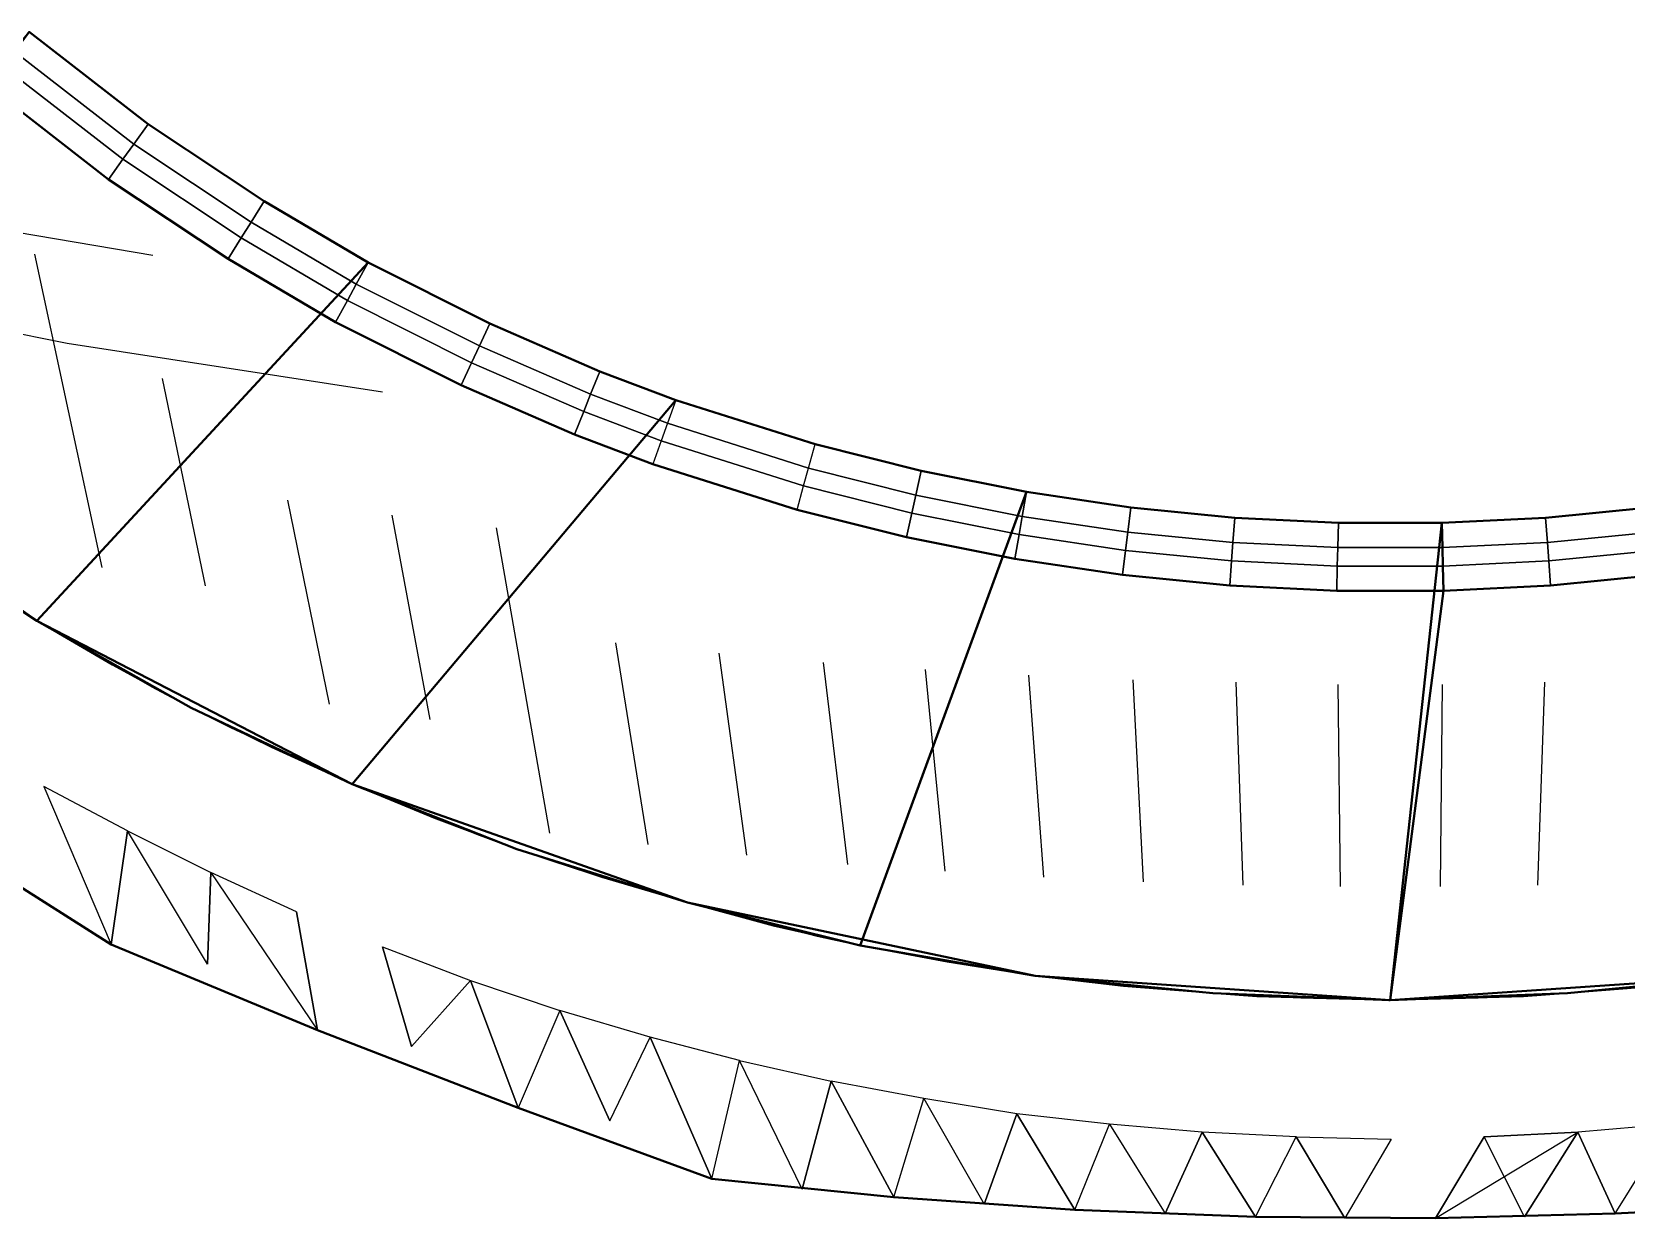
# Model space of a CAD drawing. Extents: x -24.1 to 24.1, y -24.4 to 24.4.
# Drawn here: x -11.71 to 2.03, y -24.36 to -14.13 of the extents above; entities that cross this region are included whole.
import ezdxf

# ---------------------------------------------------------------- set-up
doc = ezdxf.new("R2010")
doc.units = 0
doc.header["$MEASUREMENT"] = 0
doc.layers.get('0').update_dxf_attribs({"linetype": 'CONTINUOUS'})
for name, color, linetype in [('FEA1', 101, 'CONTINUOUS'), ('FEA2', 21, 'CONTINUOUS'), ('FEA3', 142, 'CONTINUOUS'), ('Mappers', 7, 'CONTINUOUS'), ('SupportsSph', 200, 'CONTINUOUS'), ('TendonPoints1', 7, 'CONTINUOUS'), ('TendonPoints3', 7, 'CONTINUOUS')]:
    doc.layers.add(name, color=color, linetype=linetype)

msp = doc.modelspace()

# ---------------------------------------------------------------- linework, layer by layer
at = {"color": 6, "linetype": 'ByBlock', "lineweight": 40, "ltscale": 100}
for points in [[(-11.73631, -14.13264, 58.90235), (-10.71098, -14.92847, 58.90044), (-9.71007, -15.5928, 58.90324), (-8.81354, -16.12087, 58.90084), (-7.76431, -16.64744, 58.90322), (-6.81564, -17.05952, 58.90223), (-6.16106, -17.30677, 58.90218), (-4.95697, -17.68817, 58.90286), (-4.04304, -17.91839, 58.90334), (-3.1367, -18.09958, 58.90302), (-2.2363, -18.23368, 58.90243), (-1.34014, -18.32202, 58.90201), (-0.44653, -18.36617, 58.90162), (0.44653, -18.36617, 58.90162), (0, -22.48, 54.58), (-1.53, -22.42, 54.58), (-3.06, -22.27, 54.58), (-4.57, -22.01, 54.58), (-6.06, -21.64, 54.58), (-7.53, -21.18, 54.58), (-8.95, -20.62, 54.58), (-10.34, -19.96, 54.58), (-11.67, -19.21, 54.58), (-12.96, -18.36, 54.58)], [(-11.73631, -14.13264, 58.90235), (-10.71098, -14.92847, 58.90044), (-9.71007, -15.5928, 58.90324), (-8.81354, -16.12087, 58.90084), (-7.76431, -16.64744, 58.90322), (-6.81564, -17.05952, 58.90223), (-6.16106, -17.30677, 58.90218), (-4.95697, -17.68817, 58.90286), (-4.04304, -17.91839, 58.90334), (-3.1367, -18.09958, 58.90302), (-2.2363, -18.23368, 58.90243), (-1.34014, -18.32202, 58.90201), (-0.44653, -18.36617, 58.90162), (0.44653, -18.36617, 58.90162), (0, -22.48, 54.58), (-1.53, -22.42, 54.58), (-3.06, -22.27, 54.58), (-4.57, -22.01, 54.58), (-6.06, -21.64, 54.58), (-7.53, -21.18, 54.58), (-8.95, -20.62, 54.58), (-10.34, -19.96, 54.58), (-11.67, -19.21, 54.58), (-12.96, -18.36, 54.58)], [(-12.11052, -14.58325, 59.83344), (-11.05249, -15.40445, 59.83147), (-10.01966, -16.08996, 59.83436), (-9.09455, -16.63487, 59.83188), (-8.01187, -17.17823, 59.83434), (-7.03295, -17.60344, 59.83331), (-6.3575, -17.85858, 59.83326), (-5.11502, -18.25214, 59.83397), (-4.17195, -18.4897, 59.83446), (-3.23671, -18.67667, 59.83413), (-2.3076, -18.81505, 59.83352), (-1.38287, -18.9062, 59.83309), (-0.46076, -18.95175, 59.83269), (0.46076, -18.95175, 59.83269), (0, -22.48, 58.95), (-3.06, -22.27, 58.95), (-6.06, -21.64, 58.95), (-8.95, -20.62, 58.95), (-11.67, -19.21, 58.95), (-14.18, -17.44, 58.95)]]:
    msp.add_polyline3d(points, dxfattribs=at)
at = {"layer": 'FEA1', "color": 40, "linetype": 'ByBlock', "lineweight": 40, "ltscale": 100}
for points in [[(3.07, -22.27, 54.58), (1.53, -22.42, 54.58), (0, -22.48, 54.58), (0.44653, -18.36617, 58.90162), (1.34014, -18.32202, 58.90201), (2.2363, -18.23368, 58.90243)], [(3.07, -22.27, 58.95), (0, -22.48, 58.95), (0.46076, -18.95175, 59.83269), (1.38287, -18.9062, 59.83309), (2.3076, -18.81505, 59.83352)]]:
    msp.add_polyline3d(points, dxfattribs=at)
msp.add_polyline3d([(0.44653, -18.36617, 58.90162), (0.4517, -18.57911, 59.24019), (0.45559, -18.73881, 59.49412), (0.46076, -18.95175, 59.83269), (0, -22.48, 58.95), (0, -22.48, 56.77), (-0.01, -22.48, 55.67), (0, -22.48, 54.58)], close=True, dxfattribs=at)
at = {"layer": 'FEA1'}
for points in [[(1.34014, -18.32202, 58.90201), (2.2363, -18.23368, 58.90243), (2.26223, -18.44509, 59.24101), (1.35568, -18.53445, 59.24059)], [(0.44653, -18.36617, 58.90162), (1.34014, -18.32202, 58.90201), (1.35568, -18.53445, 59.24059), (0.4517, -18.57911, 59.24019)], [(0.4517, -18.57911, 59.24019), (1.35568, -18.53445, 59.24059), (1.36734, -18.69377, 59.49452), (0.45559, -18.73881, 59.49412)], [(1.35568, -18.53445, 59.24059), (2.26223, -18.44509, 59.24101), (2.28167, -18.60364, 59.49494), (1.36734, -18.69377, 59.49452)], [(0.45559, -18.73881, 59.49412), (1.36734, -18.69377, 59.49452), (1.38287, -18.9062, 59.83309), (0.46076, -18.95175, 59.83269)], [(1.36734, -18.69377, 59.49452), (2.28167, -18.60364, 59.49494), (2.3076, -18.81505, 59.83352), (1.38287, -18.9062, 59.83309)], [(3.07, -22.27, 58.95), (1.91, -22.39, 57.58), (3.07, -22.27, 56.77), (4.2, -22.08, 57.58)], [(3.07, -22.27, 58.95), (0, -22.48, 58.95), (1.53, -22.42, 57.86)], [(2.3, -22.36, 56.22), (1.53, -22.42, 55.67), (2.3, -22.36, 55.13), (3.07, -22.27, 55.67)], [(3.07, -22.27, 56.77), (1.91, -22.39, 57.58), (1.53, -22.42, 57.13), (2.3, -22.36, 56.22)], [(3.07, -22.27, 58.95), (1.53, -22.42, 57.86), (1.91, -22.39, 57.58)], [(1.53, -22.42, 54.58), (3.07, -22.27, 54.58), (2.3, -22.36, 55.13)], [(1.53, -22.42, 55.67), (0.76, -22.46, 55.13), (1.53, -22.42, 54.58), (2.3, -22.36, 55.13)], [(2.3, -22.36, 56.22), (1.53, -22.42, 57.13), (0.76, -22.46, 56.22), (1.53, -22.42, 55.67)], [(1.91, -22.39, 57.58), (1.53, -22.42, 57.86), (1.15, -22.45, 57.58), (1.53, -22.42, 57.13)], [(0.76, -22.46, 56.22), (-0.01, -22.48, 55.67), (0, -22.48, 56.77)], [(0.76, -22.46, 55.13), (0, -22.48, 54.58), (-0.01, -22.48, 55.67)], [(0.76, -22.46, 56.22), (0, -22.48, 55.67), (0.76, -22.46, 55.13), (1.53, -22.42, 55.67)], [(1.53, -22.42, 57.13), (1.15, -22.45, 57.58), (0, -22.48, 56.77), (0.76, -22.46, 56.22)], [(0, -22.48, 58.95), (1.15, -22.45, 57.58), (1.53, -22.42, 57.86)], [(0, -22.48, 54.58), (1.53, -22.42, 54.58), (0.76, -22.46, 55.13)], [(1.15, -22.45, 57.58), (0, -22.48, 56.77), (0, -22.48, 58.95)]]:
    msp.add_3dface(points, dxfattribs=at)
at = {"layer": 'FEA2', "color": 6, "linetype": 'ByBlock', "lineweight": 40, "ltscale": 100}
for points in [[(-8.81354, -16.12087, 58.90084), (-9.71007, -15.5928, 58.90324), (-10.71098, -14.92847, 58.90044), (-11.73631, -14.13264, 58.90235), (-14.18, -17.44, 54.58), (-12.96, -18.36, 54.58), (-11.67, -19.21, 54.58)], [(-12.11052, -14.58325, 59.83344), (-11.05249, -15.40445, 59.83147), (-10.01966, -16.08996, 59.83436), (-9.09455, -16.63487, 59.83188), (-8.01187, -17.17823, 59.83434), (-7.03295, -17.60344, 59.83331), (-6.3575, -17.85858, 59.83326), (-5.11502, -18.25214, 59.83397), (-4.17195, -18.4897, 59.83446), (-3.23671, -18.67667, 59.83413), (-2.3076, -18.81505, 59.83352), (-1.38287, -18.9062, 59.83309), (-0.46076, -18.95175, 59.83269), (0.46076, -18.95175, 59.83269), (0, -22.48, 58.95), (-3.06, -22.27, 58.95), (-6.06, -21.64, 58.95), (-8.95, -20.62, 58.95), (-11.67, -19.21, 58.95), (-14.18, -17.44, 58.95)], [(-6.16106, -17.30677, 58.90218), (-6.81564, -17.05952, 58.90223), (-7.76431, -16.64744, 58.90322), (-8.81354, -16.12087, 58.90084), (-11.67, -19.21, 54.58), (-10.34, -19.96, 54.58), (-8.95, -20.62, 54.58)], [(-3.1367, -18.09958, 58.90302), (-4.04304, -17.91839, 58.90334), (-4.95697, -17.68817, 58.90286), (-6.16106, -17.30677, 58.90218), (-8.95, -20.62, 54.58), (-7.53, -21.18, 54.58), (-6.06, -21.64, 54.58), (-4.57, -22.01, 54.58)], [(0, -22.48, 54.58), (-1.53, -22.42, 54.58), (-3.06, -22.27, 54.58), (-4.57, -22.01, 54.58), (-3.1367, -18.09958, 58.90302), (-2.2363, -18.23368, 58.90243), (-1.34014, -18.32202, 58.90201), (-0.44653, -18.36617, 58.90162), (0.44653, -18.36617, 58.90162)]]:
    msp.add_polyline3d(points, dxfattribs=at)
msp.add_polyline3d([(0, -22.48, 54.58), (0.44653, -18.36617, 58.90162), (0.4517, -18.57911, 59.24019), (0.45559, -18.73881, 59.49412), (0.46076, -18.95175, 59.83269), (0, -22.48, 58.95), (0, -22.48, 56.77), (0, -22.48, 55.67)], close=True, dxfattribs=at)
at = {"layer": 'FEA2'}
for points in [[(-11.73631, -14.13264, 58.90235), (-10.71098, -14.92847, 58.90044), (-10.83516, -15.10155, 59.239), (-11.87239, -14.2965, 59.24093)], [(-11.87239, -14.2965, 59.24093), (-10.83516, -15.10155, 59.239), (-10.9283, -15.23136, 59.49292), (-11.97444, -14.41939, 59.49486)], [(-11.97444, -14.41939, 59.49486), (-10.9283, -15.23136, 59.49292), (-11.05249, -15.40445, 59.83147), (-12.11052, -14.58325, 59.83344)], [(-10.71098, -14.92847, 58.90044), (-9.71007, -15.5928, 58.90324), (-9.82265, -15.77358, 59.24183), (-10.83516, -15.10155, 59.239)], [(-10.83516, -15.10155, 59.239), (-9.82265, -15.77358, 59.24183), (-9.90708, -15.90917, 59.49577), (-10.9283, -15.23136, 59.49292)], [(-10.9283, -15.23136, 59.49292), (-9.90708, -15.90917, 59.49577), (-10.01966, -16.08996, 59.83436), (-11.05249, -15.40445, 59.83147)], [(-9.71007, -15.5928, 58.90324), (-8.81354, -16.12087, 58.90084), (-8.91572, -16.30778, 59.2394), (-9.82265, -15.77358, 59.24183)], [(-9.82265, -15.77358, 59.24183), (-8.91572, -16.30778, 59.2394), (-8.99236, -16.44796, 59.49332), (-9.90708, -15.90917, 59.49577)], [(-9.90708, -15.90917, 59.49577), (-8.99236, -16.44796, 59.49332), (-9.09455, -16.63487, 59.83188), (-10.01966, -16.08996, 59.83436)], [(-8.81354, -16.12087, 58.90084), (-7.76431, -16.64744, 58.90322), (-7.85433, -16.84046, 59.24181), (-8.91572, -16.30778, 59.2394)], [(-8.91572, -16.30778, 59.2394), (-7.85433, -16.84046, 59.24181), (-7.92185, -16.98522, 59.49575), (-8.99236, -16.44796, 59.49332)], [(-8.99236, -16.44796, 59.49332), (-7.92185, -16.98522, 59.49575), (-8.01187, -17.17823, 59.83434), (-9.09455, -16.63487, 59.83188)], [(-7.76431, -16.64744, 58.90322), (-6.81564, -17.05952, 58.90223), (-6.89466, -17.25731, 59.2408), (-7.85433, -16.84046, 59.24181)], [(-7.85433, -16.84046, 59.24181), (-6.89466, -17.25731, 59.2408), (-6.95393, -17.40565, 59.49473), (-7.92185, -16.98522, 59.49575)], [(-7.92185, -16.98522, 59.49575), (-6.95393, -17.40565, 59.49473), (-7.03295, -17.60344, 59.83331), (-8.01187, -17.17823, 59.83434)], [(-6.81564, -17.05952, 58.90223), (-6.16106, -17.30677, 58.90218), (-6.23249, -17.50743, 59.24075), (-6.89466, -17.25731, 59.2408)], [(-6.89466, -17.25731, 59.2408), (-6.23249, -17.50743, 59.24075), (-6.28606, -17.65792, 59.49469), (-6.95393, -17.40565, 59.49473)], [(-4.95697, -17.68817, 58.90286), (-6.16106, -17.30677, 58.90218), (-6.23249, -17.50743, 59.24075), (-5.01444, -17.89325, 59.24145)], [(-11.67, -19.21, 58.95), (-14.18, -17.44, 58.95), (-12.96, -18.36, 57.86)], [(-6.95393, -17.40565, 59.49473), (-6.28606, -17.65792, 59.49469), (-6.3575, -17.85858, 59.83326), (-7.03295, -17.60344, 59.83331)], [(-5.01444, -17.89325, 59.24145), (-6.23249, -17.50743, 59.24075), (-6.28606, -17.65792, 59.49469), (-5.05755, -18.04706, 59.49538)], [(-5.05755, -18.04706, 59.49538), (-6.28606, -17.65792, 59.49469), (-6.3575, -17.85858, 59.83326), (-5.11502, -18.25214, 59.83397)], [(-4.95697, -17.68817, 58.90286), (-4.04304, -17.91839, 58.90334), (-4.08992, -18.12614, 59.24193), (-5.01444, -17.89325, 59.24145)], [(-5.01444, -17.89325, 59.24145), (-4.08992, -18.12614, 59.24193), (-4.12507, -18.28195, 59.49587), (-5.05755, -18.04706, 59.49538)], [(-4.04304, -17.91839, 58.90334), (-3.1367, -18.09958, 58.90302), (-3.17307, -18.30943, 59.24161), (-4.08992, -18.12614, 59.24193)], [(-5.05755, -18.04706, 59.49538), (-4.12507, -18.28195, 59.49587), (-4.17195, -18.4897, 59.83446), (-5.11502, -18.25214, 59.83397)], [(-4.08992, -18.12614, 59.24193), (-3.17307, -18.30943, 59.24161), (-3.20035, -18.46682, 59.49555), (-4.12507, -18.28195, 59.49587)], [(-3.1367, -18.09958, 58.90302), (-2.2363, -18.23368, 58.90243), (-2.26223, -18.44509, 59.24101), (-3.17307, -18.30943, 59.24161)], [(-4.12507, -18.28195, 59.49587), (-3.20035, -18.46682, 59.49555), (-3.23671, -18.67667, 59.83413), (-4.17195, -18.4897, 59.83446)], [(-2.2363, -18.23368, 58.90243), (-1.34014, -18.32202, 58.90201), (-1.35568, -18.53445, 59.24059), (-2.26223, -18.44509, 59.24101)], [(-12.32, -18.8, 56.22), (-12.96, -18.36, 55.67), (-12.32, -18.8, 55.13), (-11.67, -19.21, 55.67)], [(-12.65, -18.58, 57.58), (-12.96, -18.36, 57.13), (-12.32, -18.8, 56.22), (-11.67, -19.21, 56.77)], [(-11.67, -19.21, 58.95), (-12.96, -18.36, 57.86), (-12.65, -18.58, 57.58)], [(-12.96, -18.36, 54.58), (-11.67, -19.21, 54.58), (-12.32, -18.8, 55.13)], [(-3.17307, -18.30943, 59.24161), (-2.26223, -18.44509, 59.24101), (-2.28167, -18.60364, 59.49494), (-3.20035, -18.46682, 59.49555)], [(-1.34014, -18.32202, 58.90201), (-0.44653, -18.36617, 58.90162), (-0.4517, -18.57911, 59.24019), (-1.35568, -18.53445, 59.24059)], [(-0.44653, -18.36617, 58.90162), (0.44653, -18.36617, 58.90162), (0.4517, -18.57911, 59.24019), (-0.4517, -18.57911, 59.24019)], [(-3.20035, -18.46682, 59.49555), (-2.28167, -18.60364, 59.49494), (-2.3076, -18.81505, 59.83352), (-3.23671, -18.67667, 59.83413)], [(-2.26223, -18.44509, 59.24101), (-1.35568, -18.53445, 59.24059), (-1.36734, -18.69377, 59.49452), (-2.28167, -18.60364, 59.49494)], [(-1.35568, -18.53445, 59.24059), (-0.4517, -18.57911, 59.24019), (-0.45559, -18.73881, 59.49412), (-1.36734, -18.69377, 59.49452)], [(-11.67, -19.21, 58.95), (-12.65, -18.58, 57.58), (-11.67, -19.21, 56.77), (-10.68, -19.78, 57.58)], [(-2.28167, -18.60364, 59.49494), (-1.36734, -18.69377, 59.49452), (-1.38287, -18.9062, 59.83309), (-2.3076, -18.81505, 59.83352)], [(-1.36734, -18.69377, 59.49452), (-0.45559, -18.73881, 59.49412), (-0.46076, -18.95175, 59.83269), (-1.38287, -18.9062, 59.83309)], [(-0.4517, -18.57911, 59.24019), (0.4517, -18.57911, 59.24019), (0.45559, -18.73881, 59.49412), (-0.45559, -18.73881, 59.49412)], [(-11.67, -19.21, 55.67), (-12.32, -18.8, 55.13), (-11.67, -19.21, 54.58), (-11.02, -19.59, 55.13)], [(-11.67, -19.21, 56.77), (-12.32, -18.8, 56.22), (-11.67, -19.21, 55.67), (-11.02, -19.59, 56.22)], [(-0.45559, -18.73881, 59.49412), (0.45559, -18.73881, 59.49412), (0.46076, -18.95175, 59.83269), (-0.46076, -18.95175, 59.83269)], [(-11.02, -19.59, 56.22), (-11.67, -19.21, 55.67), (-11.02, -19.59, 55.13), (-10.34, -19.96, 55.67)], [(-10.34, -19.96, 57.13), (-10.68, -19.78, 57.58), (-11.67, -19.21, 56.77), (-11.02, -19.59, 56.22)], [(-8.95, -20.62, 58.95), (-11.67, -19.21, 58.95), (-10.34, -19.96, 57.86)], [(-11.67, -19.21, 58.95), (-10.68, -19.78, 57.58), (-10.34, -19.96, 57.86)], [(-11.67, -19.21, 54.58), (-10.34, -19.96, 54.58), (-11.02, -19.59, 55.13)], [(-10.34, -19.96, 55.67), (-11.02, -19.59, 55.13), (-10.34, -19.96, 54.58), (-9.65, -20.3, 55.13)], [(-9.65, -20.3, 56.22), (-10.34, -19.96, 57.13), (-11.02, -19.59, 56.22), (-10.34, -19.96, 55.67)], [(-10, -20.13, 57.58), (-10.34, -19.96, 57.86), (-10.68, -19.78, 57.58), (-10.34, -19.96, 57.13)], [(-9.65, -20.3, 56.22), (-10.34, -19.96, 55.67), (-9.65, -20.3, 55.13), (-8.95, -20.62, 55.67)], [(-10, -20.13, 57.58), (-10.34, -19.96, 57.13), (-9.65, -20.3, 56.22), (-8.95, -20.62, 56.77)], [(-8.95, -20.62, 58.95), (-10.34, -19.96, 57.86), (-10, -20.13, 57.58)], [(-10.34, -19.96, 54.58), (-8.95, -20.62, 54.58), (-9.65, -20.3, 55.13)], [(-8.95, -20.62, 58.95), (-10, -20.13, 57.58), (-8.95, -20.62, 56.77), (-7.88, -21.05, 57.58)], [(-8.95, -20.62, 55.67), (-9.65, -20.3, 55.13), (-8.95, -20.62, 54.58), (-8.25, -20.91, 55.13)], [(-8.95, -20.62, 56.77), (-9.65, -20.3, 56.22), (-8.95, -20.62, 55.67), (-8.25, -20.91, 56.22)], [(-8.25, -20.91, 56.22), (-8.95, -20.62, 55.67), (-8.25, -20.91, 55.13), (-7.53, -21.18, 55.67)], [(-7.53, -21.18, 57.13), (-7.88, -21.05, 57.58), (-8.95, -20.62, 56.77), (-8.25, -20.91, 56.22)], [(-8.95, -20.62, 58.95), (-7.88, -21.05, 57.58), (-7.53, -21.18, 57.86)], [(-6.06, -21.64, 58.95), (-8.95, -20.62, 58.95), (-7.53, -21.18, 57.86)], [(-8.95, -20.62, 54.58), (-7.53, -21.18, 54.58), (-8.25, -20.91, 55.13)], [(-7.53, -21.18, 55.67), (-8.25, -20.91, 55.13), (-7.53, -21.18, 54.58), (-6.8, -21.42, 55.13)], [(-6.8, -21.42, 56.22), (-7.53, -21.18, 57.13), (-8.25, -20.91, 56.22), (-7.53, -21.18, 55.67)], [(-7.17, -21.3, 57.58), (-7.53, -21.18, 57.86), (-7.88, -21.05, 57.58), (-7.53, -21.18, 57.13)], [(-6.8, -21.42, 56.22), (-7.53, -21.18, 55.67), (-6.8, -21.42, 55.13), (-6.06, -21.64, 55.67)], [(-6.06, -21.64, 56.77), (-7.17, -21.3, 57.58), (-7.53, -21.18, 57.13), (-6.8, -21.42, 56.22)], [(-6.06, -21.64, 58.95), (-7.53, -21.18, 57.86), (-7.17, -21.3, 57.58)], [(-7.53, -21.18, 54.58), (-6.06, -21.64, 54.58), (-6.8, -21.42, 55.13)], [(-6.06, -21.64, 58.95), (-7.17, -21.3, 57.58), (-6.06, -21.64, 56.77), (-4.94, -21.93, 57.58)], [(-6.06, -21.64, 55.67), (-6.8, -21.42, 55.13), (-6.06, -21.64, 54.58), (-5.32, -21.84, 55.13)], [(-6.06, -21.64, 56.77), (-6.8, -21.42, 56.22), (-6.06, -21.64, 55.67), (-5.32, -21.84, 56.22)], [(-5.32, -21.84, 56.22), (-6.06, -21.64, 55.67), (-5.32, -21.84, 55.13), (-4.57, -22.01, 55.67)], [(-4.57, -22.01, 57.13), (-4.94, -21.93, 57.58), (-6.06, -21.64, 56.77), (-5.32, -21.84, 56.22)], [(-3.06, -22.27, 58.95), (-6.06, -21.64, 58.95), (-4.57, -22.01, 57.86)], [(-6.06, -21.64, 58.95), (-4.94, -21.93, 57.58), (-4.57, -22.01, 57.86)], [(-6.06, -21.64, 54.58), (-4.57, -22.01, 54.58), (-5.32, -21.84, 55.13)], [(-4.57, -22.01, 55.67), (-5.32, -21.84, 55.13), (-4.57, -22.01, 54.58), (-3.82, -22.15, 55.13)], [(-3.82, -22.15, 56.22), (-4.57, -22.01, 57.13), (-5.32, -21.84, 56.22), (-4.57, -22.01, 55.67)], [(-4.2, -22.08, 57.58), (-4.57, -22.01, 57.86), (-4.94, -21.93, 57.58), (-4.57, -22.01, 57.13)], [(-3.82, -22.15, 56.22), (-4.57, -22.01, 55.67), (-3.82, -22.15, 55.13), (-3.06, -22.27, 55.67)], [(-4.2, -22.08, 57.58), (-4.57, -22.01, 57.13), (-3.82, -22.15, 56.22), (-3.06, -22.27, 56.77)], [(-3.06, -22.27, 58.95), (-4.57, -22.01, 57.86), (-4.2, -22.08, 57.58)], [(-4.57, -22.01, 54.58), (-3.06, -22.27, 54.58), (-3.82, -22.15, 55.13)], [(-3.06, -22.27, 58.95), (-4.2, -22.08, 57.58), (-3.06, -22.27, 56.77), (-1.91, -22.39, 57.58)], [(-3.06, -22.27, 55.67), (-3.82, -22.15, 55.13), (-3.06, -22.27, 54.58), (-2.3, -22.36, 55.13)], [(-3.06, -22.27, 56.77), (-3.82, -22.15, 56.22), (-3.06, -22.27, 55.67), (-2.3, -22.36, 56.22)], [(-2.3, -22.36, 56.22), (-3.06, -22.27, 55.67), (-2.3, -22.36, 55.13), (-1.53, -22.42, 55.67)], [(-1.53, -22.42, 57.13), (-1.91, -22.39, 57.58), (-3.06, -22.27, 56.77), (-2.3, -22.36, 56.22)], [(-3.06, -22.27, 58.95), (-1.91, -22.39, 57.58), (-1.53, -22.42, 57.86)], [(0, -22.48, 58.95), (-3.06, -22.27, 58.95), (-1.53, -22.42, 57.86)], [(-3.06, -22.27, 54.58), (-1.53, -22.42, 54.58), (-2.3, -22.36, 55.13)], [(-1.53, -22.42, 55.67), (-2.3, -22.36, 55.13), (-1.53, -22.42, 54.58), (-0.77, -22.46, 55.13)], [(-0.77, -22.46, 56.22), (-1.53, -22.42, 57.13), (-2.3, -22.36, 56.22), (-1.53, -22.42, 55.67)], [(-1.15, -22.45, 57.58), (-1.53, -22.42, 57.86), (-1.91, -22.39, 57.58), (-1.53, -22.42, 57.13)], [(-0.77, -22.46, 56.22), (-1.53, -22.42, 55.67), (-0.77, -22.46, 55.13), (0, -22.48, 55.67)], [(0, -22.48, 56.77), (-1.15, -22.45, 57.58), (-1.53, -22.42, 57.13), (-0.77, -22.46, 56.22)], [(0, -22.48, 58.95), (-1.53, -22.42, 57.86), (-1.15, -22.45, 57.58)], [(-1.53, -22.42, 54.58), (0, -22.48, 54.58), (-0.77, -22.46, 55.13)], [(-1.15, -22.45, 57.58), (0, -22.48, 56.77), (0, -22.48, 58.95)], [(-0.77, -22.46, 56.22), (0, -22.48, 55.67), (0, -22.48, 56.77)], [(-0.77, -22.46, 55.13), (0, -22.48, 54.58), (0, -22.48, 55.67)]]:
    msp.add_3dface(points, dxfattribs=at)
at = {"layer": 'FEA3', "color": 40, "linetype": 'ByBlock', "lineweight": 40, "ltscale": 100}
for points in [[(-11.73631, -14.13264, 58.90235), (-10.71098, -14.92847, 58.90044), (-9.71007, -15.5928, 58.90324), (-8.81354, -16.12087, 58.90084), (-7.76431, -16.64744, 58.90322), (-6.81564, -17.05952, 58.90223), (-6.16106, -17.30677, 58.90218), (-4.95697, -17.68817, 58.90286), (-4.04304, -17.91839, 58.90334), (-3.1367, -18.09958, 58.90302), (-2.2363, -18.23368, 58.90243), (-1.34014, -18.32202, 58.90201), (-0.44653, -18.36617, 58.90162), (0.44653, -18.36617, 58.90162), (0, -22.48, 54.58), (-1.53, -22.42, 54.58), (-3.06, -22.27, 54.58), (-4.57, -22.01, 54.58), (-6.06, -21.64, 54.58), (-7.53, -21.18, 54.58), (-8.95, -20.62, 54.58), (-10.34, -19.96, 54.58), (-11.67, -19.21, 54.58), (-12.96, -18.36, 54.58)], [(-12.11052, -14.58325, 59.83344), (-11.05249, -15.40445, 59.83147), (-10.01966, -16.08996, 59.83436), (-9.09455, -16.63487, 59.83188), (-8.01187, -17.17823, 59.83434), (-7.03295, -17.60344, 59.83331), (-6.3575, -17.85858, 59.83326), (-5.11502, -18.25214, 59.83397), (-4.17195, -18.4897, 59.83446), (-3.23671, -18.67667, 59.83413), (-2.3076, -18.81505, 59.83352), (-1.38287, -18.9062, 59.83309), (-0.46076, -18.95175, 59.83269), (0.46076, -18.95175, 59.83269), (0, -22.48, 58.95), (-3.06, -22.27, 58.95), (-6.06, -21.64, 58.95), (-8.95, -20.62, 58.95), (-11.67, -19.21, 58.95), (-14.18, -17.44, 58.95)]]:
    msp.add_polyline3d(points, dxfattribs=at)
msp.add_polyline3d([(0, -22.48, 54.58), (0, -22.48, 55.67), (0, -22.48, 56.77), (0, -22.48, 58.95), (0.46076, -18.95175, 59.83269), (0.45559, -18.73881, 59.49412), (0.4517, -18.57911, 59.24019), (0.44653, -18.36617, 58.90162)], close=True, dxfattribs=at)
at = {"layer": 'FEA3'}
for points in [[(-11.73631, -14.13264, 58.90235), (-10.71098, -14.92847, 58.90044), (-10.83516, -15.10155, 59.239), (-11.87239, -14.2965, 59.24093)], [(-11.87239, -14.2965, 59.24093), (-10.83516, -15.10155, 59.239), (-10.9283, -15.23136, 59.49292), (-11.97444, -14.41939, 59.49486)], [(-11.97444, -14.41939, 59.49486), (-10.9283, -15.23136, 59.49292), (-11.05249, -15.40445, 59.83147), (-12.11052, -14.58325, 59.83344)], [(-10.71098, -14.92847, 58.90044), (-9.71007, -15.5928, 58.90324), (-9.82265, -15.77358, 59.24183), (-10.83516, -15.10155, 59.239)], [(-10.83516, -15.10155, 59.239), (-9.82265, -15.77358, 59.24183), (-9.90708, -15.90917, 59.49577), (-10.9283, -15.23136, 59.49292)], [(-10.9283, -15.23136, 59.49292), (-9.90708, -15.90917, 59.49577), (-10.01966, -16.08996, 59.83436), (-11.05249, -15.40445, 59.83147)], [(-9.71007, -15.5928, 58.90324), (-8.81354, -16.12087, 58.90084), (-8.91572, -16.30778, 59.2394), (-9.82265, -15.77358, 59.24183)], [(-9.82265, -15.77358, 59.24183), (-8.91572, -16.30778, 59.2394), (-8.99236, -16.44796, 59.49332), (-9.90708, -15.90917, 59.49577)], [(-9.90708, -15.90917, 59.49577), (-8.99236, -16.44796, 59.49332), (-9.09455, -16.63487, 59.83188), (-10.01966, -16.08996, 59.83436)], [(-8.81354, -16.12087, 58.90084), (-7.76431, -16.64744, 58.90322), (-7.85433, -16.84046, 59.24181), (-8.91572, -16.30778, 59.2394)], [(-8.81354, -16.12087, 58.90084), (-8.81354, -16.12087, 58.90084), (-8.91572, -16.30778, 59.2394)], [(-8.91572, -16.30778, 59.2394), (-7.85433, -16.84046, 59.24181), (-7.92185, -16.98522, 59.49575), (-8.99236, -16.44796, 59.49332)], [(-8.91572, -16.30778, 59.2394), (-8.91572, -16.30778, 59.2394), (-8.99236, -16.44796, 59.49332)], [(-8.99236, -16.44796, 59.49332), (-7.92185, -16.98522, 59.49575), (-8.01187, -17.17823, 59.83434), (-9.09455, -16.63487, 59.83188)], [(-7.76431, -16.64744, 58.90322), (-6.81564, -17.05952, 58.90223), (-6.89466, -17.25731, 59.2408), (-7.85433, -16.84046, 59.24181)], [(-7.85433, -16.84046, 59.24181), (-6.89466, -17.25731, 59.2408), (-6.95393, -17.40565, 59.49473), (-7.92185, -16.98522, 59.49575)], [(-7.92185, -16.98522, 59.49575), (-6.95393, -17.40565, 59.49473), (-7.03295, -17.60344, 59.83331), (-8.01187, -17.17823, 59.83434)], [(-6.81564, -17.05952, 58.90223), (-6.16106, -17.30677, 58.90218), (-6.23249, -17.50743, 59.24075), (-6.89466, -17.25731, 59.2408)], [(-6.89466, -17.25731, 59.2408), (-6.23249, -17.50743, 59.24075), (-6.28606, -17.65792, 59.49469), (-6.95393, -17.40565, 59.49473)], [(-4.95697, -17.68817, 58.90286), (-6.16106, -17.30677, 58.90218), (-6.23249, -17.50743, 59.24075), (-5.01444, -17.89325, 59.24145)], [(-11.67, -19.21, 58.95), (-14.18, -17.44, 58.95), (-12.96, -18.36, 57.86)], [(-6.95393, -17.40565, 59.49473), (-6.28606, -17.65792, 59.49469), (-6.3575, -17.85858, 59.83326), (-7.03295, -17.60344, 59.83331)], [(-5.01444, -17.89325, 59.24145), (-6.23249, -17.50743, 59.24075), (-6.28606, -17.65792, 59.49469), (-5.05755, -18.04706, 59.49538)], [(-5.05755, -18.04706, 59.49538), (-6.28606, -17.65792, 59.49469), (-6.3575, -17.85858, 59.83326), (-5.11502, -18.25214, 59.83397)], [(-4.95697, -17.68817, 58.90286), (-4.04304, -17.91839, 58.90334), (-4.08992, -18.12614, 59.24193), (-5.01444, -17.89325, 59.24145)], [(-5.01444, -17.89325, 59.24145), (-4.08992, -18.12614, 59.24193), (-4.12507, -18.28195, 59.49587), (-5.05755, -18.04706, 59.49538)], [(-4.04304, -17.91839, 58.90334), (-3.1367, -18.09958, 58.90302), (-3.17307, -18.30943, 59.24161), (-4.08992, -18.12614, 59.24193)], [(-5.05755, -18.04706, 59.49538), (-4.12507, -18.28195, 59.49587), (-4.17195, -18.4897, 59.83446), (-5.11502, -18.25214, 59.83397)], [(-4.08992, -18.12614, 59.24193), (-3.17307, -18.30943, 59.24161), (-3.20035, -18.46682, 59.49555), (-4.12507, -18.28195, 59.49587)], [(-3.1367, -18.09958, 58.90302), (-2.2363, -18.23368, 58.90243), (-2.26223, -18.44509, 59.24101), (-3.17307, -18.30943, 59.24161)], [(-4.12507, -18.28195, 59.49587), (-3.20035, -18.46682, 59.49555), (-3.23671, -18.67667, 59.83413), (-4.17195, -18.4897, 59.83446)], [(-2.2363, -18.23368, 58.90243), (-1.34014, -18.32202, 58.90201), (-1.35568, -18.53445, 59.24059), (-2.26223, -18.44509, 59.24101)], [(-11.67, -19.21, 58.95), (-12.96, -18.36, 57.86), (-12.65, -18.58, 57.58)], [(-12.32, -18.8, 56.22), (-12.96, -18.36, 55.67), (-12.32, -18.8, 55.13), (-11.67, -19.21, 55.67)], [(-12.65, -18.58, 57.58), (-12.96, -18.36, 57.13), (-12.32, -18.8, 56.22), (-11.67, -19.21, 56.77)], [(-12.96, -18.36, 54.58), (-11.67, -19.21, 54.58), (-12.32, -18.8, 55.13)], [(-3.17307, -18.30943, 59.24161), (-2.26223, -18.44509, 59.24101), (-2.28167, -18.60364, 59.49494), (-3.20035, -18.46682, 59.49555)], [(-1.34014, -18.32202, 58.90201), (-0.44653, -18.36617, 58.90162), (-0.4517, -18.57911, 59.24019), (-1.35568, -18.53445, 59.24059)], [(-0.44653, -18.36617, 58.90162), (0.44653, -18.36617, 58.90162), (0.4517, -18.57911, 59.24019), (-0.4517, -18.57911, 59.24019)], [(-3.20035, -18.46682, 59.49555), (-2.28167, -18.60364, 59.49494), (-2.3076, -18.81505, 59.83352), (-3.23671, -18.67667, 59.83413)], [(-2.26223, -18.44509, 59.24101), (-1.35568, -18.53445, 59.24059), (-1.36734, -18.69377, 59.49452), (-2.28167, -18.60364, 59.49494)], [(-1.35568, -18.53445, 59.24059), (-0.4517, -18.57911, 59.24019), (-0.45559, -18.73881, 59.49412), (-1.36734, -18.69377, 59.49452)], [(-11.67, -19.21, 58.95), (-12.65, -18.58, 57.58), (-11.67, -19.21, 56.77), (-10.68, -19.78, 57.58)], [(-2.28167, -18.60364, 59.49494), (-1.36734, -18.69377, 59.49452), (-1.38287, -18.9062, 59.83309), (-2.3076, -18.81505, 59.83352)], [(-1.36734, -18.69377, 59.49452), (-0.45559, -18.73881, 59.49412), (-0.46076, -18.95175, 59.83269), (-1.38287, -18.9062, 59.83309)], [(-0.4517, -18.57911, 59.24019), (0.4517, -18.57911, 59.24019), (0.45559, -18.73881, 59.49412), (-0.45559, -18.73881, 59.49412)], [(-11.67, -19.21, 55.67), (-12.32, -18.8, 55.13), (-11.67, -19.21, 54.58), (-11.02, -19.59, 55.13)], [(-11.67, -19.21, 56.77), (-12.32, -18.8, 56.22), (-11.67, -19.21, 55.67), (-11.02, -19.59, 56.22)], [(-0.45559, -18.73881, 59.49412), (0.45559, -18.73881, 59.49412), (0.46076, -18.95175, 59.83269), (-0.46076, -18.95175, 59.83269)], [(-11.67, -19.21, 58.95), (-10.68, -19.78, 57.58), (-10.34, -19.96, 57.86)], [(-8.95, -20.62, 58.95), (-11.67, -19.21, 58.95), (-10.34, -19.96, 57.86)], [(-11.02, -19.59, 56.22), (-11.67, -19.21, 55.67), (-11.02, -19.59, 55.13), (-10.34, -19.96, 55.67)], [(-10.34, -19.96, 57.13), (-10.68, -19.78, 57.58), (-11.67, -19.21, 56.77), (-11.02, -19.59, 56.22)], [(-11.67, -19.21, 54.58), (-10.34, -19.96, 54.58), (-11.02, -19.59, 55.13)], [(-10.34, -19.96, 55.67), (-11.02, -19.59, 55.13), (-10.34, -19.96, 54.58), (-9.65, -20.3, 55.13)], [(-9.65, -20.3, 56.22), (-10.34, -19.96, 57.13), (-11.02, -19.59, 56.22), (-10.34, -19.96, 55.67)], [(-10, -20.13, 57.58), (-10.34, -19.96, 57.86), (-10.68, -19.78, 57.58), (-10.34, -19.96, 57.13)], [(-8.95, -20.62, 58.95), (-10.34, -19.96, 57.86), (-10, -20.13, 57.58)], [(-9.65, -20.3, 56.22), (-10.34, -19.96, 55.67), (-9.65, -20.3, 55.13), (-8.95, -20.62, 55.67)], [(-8.95, -20.62, 56.77), (-10, -20.13, 57.58), (-10.34, -19.96, 57.13), (-9.65, -20.3, 56.22)], [(-10.34, -19.96, 54.58), (-8.95, -20.62, 54.58), (-9.65, -20.3, 55.13)], [(-8.95, -20.62, 58.95), (-10, -20.13, 57.58), (-8.95, -20.62, 56.77), (-7.88, -21.05, 57.58)], [(-8.95, -20.62, 55.67), (-9.65, -20.3, 55.13), (-8.95, -20.62, 54.58), (-8.25, -20.91, 55.13)], [(-8.95, -20.62, 56.77), (-9.65, -20.3, 56.22), (-8.95, -20.62, 55.67), (-8.25, -20.91, 56.22)], [(-6.06, -21.64, 58.95), (-8.95, -20.62, 58.95), (-7.53, -21.18, 57.86)], [(-8.95, -20.62, 58.95), (-7.88, -21.05, 57.58), (-7.53, -21.18, 57.86)], [(-8.25, -20.91, 56.22), (-8.95, -20.62, 55.67), (-8.25, -20.91, 55.13), (-7.53, -21.18, 55.67)], [(-7.53, -21.18, 57.13), (-7.88, -21.05, 57.58), (-8.95, -20.62, 56.77), (-8.25, -20.91, 56.22)], [(-8.95, -20.62, 54.58), (-7.53, -21.18, 54.58), (-8.25, -20.91, 55.13)], [(-7.53, -21.18, 55.67), (-8.25, -20.91, 55.13), (-7.53, -21.18, 54.58), (-6.8, -21.42, 55.13)], [(-6.8, -21.42, 56.22), (-7.53, -21.18, 57.13), (-8.25, -20.91, 56.22), (-7.53, -21.18, 55.67)], [(-7.17, -21.3, 57.58), (-7.53, -21.18, 57.86), (-7.88, -21.05, 57.58), (-7.53, -21.18, 57.13)], [(-6.06, -21.64, 58.95), (-7.53, -21.18, 57.86), (-7.17, -21.3, 57.58)], [(-6.8, -21.42, 56.22), (-7.53, -21.18, 55.67), (-6.8, -21.42, 55.13), (-6.06, -21.64, 55.67)], [(-7.17, -21.3, 57.58), (-7.53, -21.18, 57.13), (-6.8, -21.42, 56.22), (-6.06, -21.64, 56.77)], [(-7.53, -21.18, 54.58), (-6.06, -21.64, 54.58), (-6.8, -21.42, 55.13)], [(-6.06, -21.64, 58.95), (-7.17, -21.3, 57.58), (-6.06, -21.64, 56.77), (-4.94, -21.93, 57.58)], [(-6.06, -21.64, 55.67), (-6.8, -21.42, 55.13), (-6.06, -21.64, 54.58), (-5.32, -21.84, 55.13)], [(-6.06, -21.64, 56.77), (-6.8, -21.42, 56.22), (-6.06, -21.64, 55.67), (-5.32, -21.84, 56.22)], [(-6.06, -21.64, 58.95), (-4.94, -21.93, 57.58), (-4.57, -22.01, 57.86)], [(-3.06, -22.27, 58.95), (-6.06, -21.64, 58.95), (-4.57, -22.01, 57.86)], [(-5.32, -21.84, 56.22), (-6.06, -21.64, 55.67), (-5.32, -21.84, 55.13), (-4.57, -22.01, 55.67)], [(-4.57, -22.01, 57.13), (-4.94, -21.93, 57.58), (-6.06, -21.64, 56.77), (-5.32, -21.84, 56.22)], [(-6.06, -21.64, 54.58), (-4.57, -22.01, 54.58), (-5.32, -21.84, 55.13)], [(-4.57, -22.01, 55.67), (-5.32, -21.84, 55.13), (-4.57, -22.01, 54.58), (-3.82, -22.15, 55.13)], [(-3.82, -22.15, 56.22), (-4.57, -22.01, 57.13), (-5.32, -21.84, 56.22), (-4.57, -22.01, 55.67)], [(-4.2, -22.08, 57.58), (-4.57, -22.01, 57.86), (-4.94, -21.93, 57.58), (-4.57, -22.01, 57.13)], [(-3.06, -22.27, 58.95), (-4.57, -22.01, 57.86), (-4.2, -22.08, 57.58)], [(-3.82, -22.15, 56.22), (-4.57, -22.01, 55.67), (-3.82, -22.15, 55.13), (-3.06, -22.27, 55.67)], [(-3.06, -22.27, 56.77), (-4.2, -22.08, 57.58), (-4.57, -22.01, 57.13), (-3.82, -22.15, 56.22)], [(-4.57, -22.01, 54.58), (-3.06, -22.27, 54.58), (-3.82, -22.15, 55.13)], [(-3.06, -22.27, 58.95), (-4.2, -22.08, 57.58), (-3.06, -22.27, 56.77), (-1.91, -22.39, 57.58)], [(-3.06, -22.27, 55.67), (-3.82, -22.15, 55.13), (-3.06, -22.27, 54.58), (-2.3, -22.36, 55.13)], [(-3.06, -22.27, 56.77), (-3.82, -22.15, 56.22), (-3.06, -22.27, 55.67), (-2.3, -22.36, 56.22)], [(-3.06, -22.27, 58.95), (-1.91, -22.39, 57.58), (-1.53, -22.42, 57.86)], [(0, -22.48, 58.95), (-3.06, -22.27, 58.95), (-1.53, -22.42, 57.86)], [(-2.3, -22.36, 56.22), (-3.06, -22.27, 55.67), (-2.3, -22.36, 55.13), (-1.53, -22.42, 55.67)], [(-1.53, -22.42, 57.13), (-1.91, -22.39, 57.58), (-3.06, -22.27, 56.77), (-2.3, -22.36, 56.22)], [(-3.06, -22.27, 54.58), (-1.53, -22.42, 54.58), (-2.3, -22.36, 55.13)], [(-1.53, -22.42, 55.67), (-2.3, -22.36, 55.13), (-1.53, -22.42, 54.58), (-0.76, -22.46, 55.13)], [(-0.76, -22.46, 56.22), (-1.53, -22.42, 57.13), (-2.3, -22.36, 56.22), (-1.53, -22.42, 55.67)], [(-1.15, -22.45, 57.58), (-1.53, -22.42, 57.86), (-1.91, -22.39, 57.58), (-1.53, -22.42, 57.13)], [(0, -22.48, 58.95), (-1.53, -22.42, 57.86), (-1.15, -22.45, 57.58)], [(-0.76, -22.46, 56.22), (-1.53, -22.42, 55.67), (-0.76, -22.46, 55.13), (0, -22.48, 55.67)], [(0, -22.48, 56.77), (-1.15, -22.45, 57.58), (-1.53, -22.42, 57.13), (-0.76, -22.46, 56.22)], [(-1.53, -22.42, 54.58), (0, -22.48, 54.58), (-0.76, -22.46, 55.13)], [(-1.15, -22.45, 57.58), (0, -22.48, 56.77), (0, -22.48, 58.95)], [(-0.76, -22.46, 56.22), (0, -22.48, 55.67), (0, -22.48, 56.77)], [(-0.76, -22.46, 55.13), (0, -22.48, 54.58), (0, -22.48, 55.67)]]:
    msp.add_3dface(points, dxfattribs=at)
at = {"layer": 'Mappers', "color": 2, "linetype": 'ByBlock', "lineweight": 40, "ltscale": 100}
msp.add_polyline3d([(-14.96, -19.46, 54.93), (-12.97, -20.77, 54.98), (-11.03, -22, 54.87), (-9.25, -22.74, 54.92), (-7.52, -23.41, 54.89), (-5.85, -24.02, 54.76), (-4.28, -24.18, 54.92), (-2.72, -24.29, 55.03), (-1.16, -24.35, 55.1), (0.39, -24.36, 55.11), (1.94, -24.32, 55.07), (3.5, -24.24, 54.98), (5.07, -24.11, 54.85), (6.73, -23.52, 55.01), (8.44, -22.88, 55.08), (10.2, -22.17, 55.07), (11.99, -21.4, 54.95), (13.96, -20.13, 54.98)], dxfattribs=at)
at = {"layer": 'SupportsSph', "linetype": 'ByBlock', "ltscale": 100}
for points in [[(-11.61, -20.64, 55.13), (-11.03, -22, 54.87), (-10.89, -21.02, 54.58)], [(-11.03, -22, 54.87), (-10.89, -21.02, 55.67), (-10.89, -21.02, 54.58)], [(-10.89, -21.02, 55.67), (-10.17, -21.38, 55.13), (-10.2, -22.17, 55.07)], [(-10.2, -22.17, 55.07), (-10.17, -21.38, 56.22), (-10.17, -21.38, 55.13)], [(-9.25, -22.74, 54.92), (-9.43, -21.72, 54.58), (-10.17, -21.38, 55.13)], [(-9.25, -22.74, 54.92), (-9.43, -21.72, 55.67), (-9.43, -21.72, 54.58)], [(-8.44, -22.88, 55.08), (-8.69, -22.02, 56.22), (-8.69, -22.02, 55.13)], [(-8.44, -22.88, 55.08), (-8.69, -22.02, 55.13), (-7.93, -22.31, 55.67)], [(-7.52, -23.41, 54.89), (-7.93, -22.31, 55.67), (-7.93, -22.31, 54.58)], [(-7.52, -23.41, 54.89), (-7.93, -22.31, 54.58), (-7.16, -22.57, 55.13)], [(-6.73, -23.52, 55.01), (-7.16, -22.57, 56.22), (-7.16, -22.57, 55.13)], [(-7.16, -22.57, 55.13), (-6.73, -23.52, 55.01), (-6.38, -22.8, 55.67)], [(-5.85, -24.02, 54.76), (-6.38, -22.8, 55.67), (-6.38, -22.8, 54.58)], [(-6.38, -22.8, 54.58), (-5.85, -24.02, 54.76), (-5.61, -23, 55.13)], [(-5.61, -23, 55.13), (-4.82, -23.18, 54.58), (-5.07, -24.11, 54.85)], [(-5.07, -24.11, 54.85), (-4.82, -23.18, 55.67), (-4.82, -23.18, 54.58)], [(-4.28, -24.18, 54.92), (-4.82, -23.18, 55.67), (-4.82, -23.18, 54.58)], [(-4.28, -24.18, 54.92), (-4.02, -23.33, 55.13), (-4.82, -23.18, 54.58)], [(-4.02, -23.33, 55.13), (-3.5, -24.24, 54.98), (-3.22, -23.46, 54.58)], [(-3.5, -24.24, 54.98), (-3.22, -23.46, 55.67), (-3.22, -23.46, 54.58)], [(-2.72, -24.29, 55.03), (-3.22, -23.46, 55.67), (-3.22, -23.46, 54.58)], [(-3.22, -23.46, 54.58), (-2.72, -24.29, 55.03), (-2.42, -23.55, 55.13)], [(-2.42, -23.55, 55.13), (-1.94, -24.32, 55.07), (-1.62, -23.62, 54.58)], [(-1.94, -24.32, 55.07), (-1.62, -23.62, 55.67), (-1.62, -23.62, 54.58)], [(-1.16, -24.35, 55.1), (-1.62, -23.62, 55.67), (-1.62, -23.62, 54.58)], [(-1.16, -24.35, 55.1), (-0.81, -23.66, 55.13), (-1.62, -23.62, 54.58)], [(0.39, -24.36, 55.11), (1.62, -23.62, 54.58), (0.81, -23.66, 55.13)], [(1.16, -24.35, 55.1), (0.81, -23.66, 55.13), (1.62, -23.62, 54.58)], [(1.16, -24.35, 55.1), (1.62, -23.62, 55.67), (1.62, -23.62, 54.58)], [(1.62, -23.62, 54.58), (1.94, -24.32, 55.07), (2.42, -23.55, 55.13)], [(1.94, -24.32, 55.07), (1.62, -23.62, 55.67), (1.62, -23.62, 54.58)], [(-0.39, -24.36, 55.11), (-0.81, -23.66, 55.13), (0.01, -23.68, 54.58)], [(-0.39, -24.36, 55.11), (-0.81, -23.66, 55.13), (-0.81, -23.66, 56.22)], [(0.39, -24.36, 55.11), (0.81, -23.66, 56.22), (0.81, -23.66, 55.13)]]:
    msp.add_3dface(points, dxfattribs=at)
at = {"layer": 'TendonPoints1'}
for p, q in [((0.45, -19.76, 58.83), (0.43, -21.5, 57.57)), ((1.33, -19.74, 58.81), (1.27, -21.49, 57.55))]:
    msp.add_line(p, q, dxfattribs=at)
at = {"layer": 'TendonPoints3'}
for p, q in [((-10.67, -16.06, 58.79), (-12.5, -15.75, 58.23)), ((-11.69, -16.05, 58.77), (-11.11, -18.75, 57.34)), ((-11.41, -16.82, 58.07), (-14.09, -16.28, 57.17)), ((-8.69, -17.24, 58.78), (-11.41, -16.82, 58.07)), ((-10.59, -17.12, 58.58), (-10.22, -18.91, 57.58)), ((-9.51, -18.17, 58.31), (-9.15, -19.93, 57.23)), ((-8.61, -18.3, 58.51), (-8.28, -20.06, 57.41)), ((-7.71, -18.41, 58.69), (-7.25, -21.04, 56.97)), ((-6.68, -19.4, 58.3), (-6.4, -21.14, 57.1)), ((-5.79, -19.49, 58.43), (-5.55, -21.23, 57.22)), ((-4.89, -19.57, 58.55), (-4.68, -21.31, 57.32)), ((-4.01, -19.63, 58.64), (-3.84, -21.37, 57.4)), ((-3.12, -19.68, 58.72), (-2.99, -21.42, 57.47)), ((-2.22, -19.72, 58.77), (-2.13, -21.46, 57.52)), ((-1.33, -19.74, 58.81), (-1.27, -21.49, 57.55)), ((-0.45, -19.76, 58.83), (-0.43, -21.5, 57.57))]:
    msp.add_line(p, q, dxfattribs=at)

doc.saveas('drawing.dxf')
